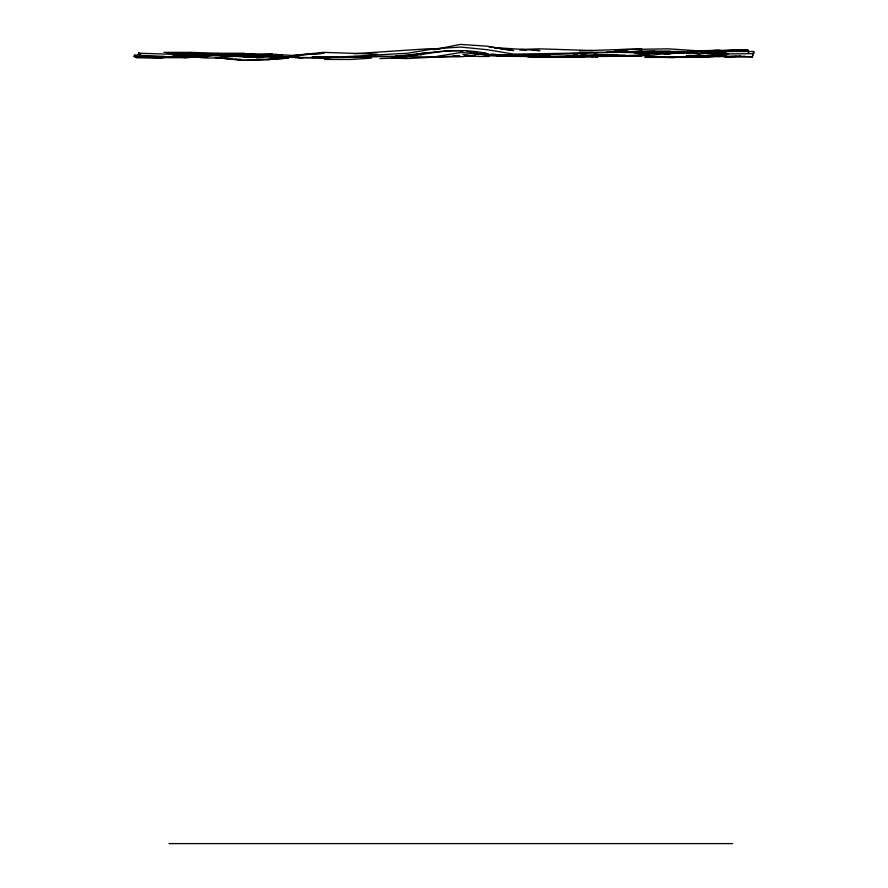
<?xml version="1.0" encoding="UTF-8"?>
<svg xmlns="http://www.w3.org/2000/svg" width="888" height="888" viewBox="0 0 888 888"><rect width="100%" height="100%" fill="white"/><g stroke="black" fill="none" stroke-linecap="round" stroke-linejoin="round"><path stroke-width="1.33" d="M238.828 55.145L244.078 55.367M478.743 53.824L478.654 54.623L470.651 53.08M597.779 55.245L597.691 55.955L595.015 55.811M194.072 57.165A804.783 804.739 -89.8 0 0 187.412 57.687L136.73 57.687C136.685 52.237 138.406 56.777 138.794 52.37L139.083 53.258A419.713 4.54 -90 0 0 139.971 53.258L140.26 54.146L140.559 53.258L247.23 56.799L327.239 57.798M254.734 56.233L247.974 56.366M654.223 56.222L654.045 56.91M235.709 55.933L224.864 55.533M170.929 57.265L172.96 56.71L173.482 55.533L174.015 56.532L212.865 55.533M605.86 55.511L601.775 55.511M695.015 53.18C698.756 55.378 735.619 48.596 724.985 56.355M196.514 56.432L196.337 56.965L204.34 56.821L172.339 56.599M747.43 50.605L747.718 49.717L720.756 50.605M245.488 56.566L261.494 56.643M606.127 54.679L606.482 55.311L630.48 55.733M422.91 53.236L416.161 54.59M717.782 56.599L725.873 56.244M222.3 54.967L226.251 54.767L220.191 54.745M607.015 55.955L534.565 56.421L550.482 56.188M597.424 57.309L597.602 56.666L592.263 56.377M246.553 56.432L240.781 56.399M638.75 55.944L593.917 55.556L540.581 57.076L513.908 55.078L487.246 54.656L460.572 52.503L433.91 56.932L380.575 56.577L353.901 57.531M697.169 51.082L694.594 51.082M721.089 50.339L701.087 51.038M262.992 55.9L262.726 56.643L257.398 56.366M649.683 54.912L566.921 57.165L527.927 56.632M202.952 55.544L207.892 55.467M661.693 57.176L645.865 57.154L662.048 56.832M677.955 56.777L709.69 56.688M713.02 53.213L719.014 53.191M740.448 56.033L693.517 57.054L701.509 56.965L700.987 57.298M685.78 56.888L693.606 56.976M598.823 55.644L596.026 57.287L594.627 56.366M718.858 53.102L711.188 53.114M191.886 56.477L201.21 56.31M752.447 55.644L753.635 52.126L753.923 53.669L727.261 53.913L673.925 52.47L647.252 55.766L620.579 55.789M593.961 56.333L592.474 57.209L590.975 56.521M420.845 54.978L424.087 53.158L426.928 52.736M174.192 56.477L200.388 55.367L182.884 56.355L195.371 55.622M220.502 54.712L216.839 54.812L219.281 54.745M198.901 55.367L222.988 54.479L254.989 55.789M243.989 56.888L249.406 56.788M714.296 52.059L717.371 50.483L699.844 51.06M253.313 56.865L263.891 56.699M495.005 54.534L494.827 55.378L481.496 53.524M676.978 57.32L668.897 57.332L677.155 57.265M414.585 54.712C393.795 57.942 372.05 54.967 351.004 57.531M692.729 52.781L693.85 52.481M234.221 56.377C221.023 57.409 206.582 59.618 193.751 56.31L191.453 56.832L189.921 56.099M541.702 54.401L524.975 56.355L516.916 56.155M433.61 49.717L460.284 44.4L486.946 46.165L513.619 50.594L500.133 48.829M527.738 55.012L519.746 55.811M252.181 56.477L246.165 56.333M417.404 54.623L420.068 54.146M698.201 57.221L692.84 56.799L689.776 55.411M270.363 59.452L243.689 60.34L216.728 57.687L243.401 60.34L270.063 59.452L283.838 57.243M294.328 55.467L323.987 53.258L297.025 55.034M534.654 56.732L527.006 56.621M651.659 53.713L658.319 52.636L669.519 52.803M207.548 57.243L204.484 57.254M270.063 59.452L286.069 57.332M634.998 53.402L655.366 51.56L689.299 52.203M415.795 54.568L419.447 54.157M686.568 52.892L694.028 52.503M513.897 55.655L511.444 55.811M186.857 56.455L182.262 55.789L195.815 55.5M270.651 57.687L274.658 57.287M291.986 55.556L323.698 52.37L377.322 54.146M699.999 55.023L673.326 57.676L646.664 56.788M664.013 53.768L674.103 53.225L667.776 53.757M516.605 55.378L519.314 55.134M607.503 52.17L670.329 51.215M483.183 53.48L485.126 53.336L489.022 55.711L499.678 56.233L565.412 56.865L640.248 56M514.685 56.177L504.606 55.589M664.346 53.68L679.02 53.18M647.019 55.056L649.661 54.867M665.545 53.724L673.481 53.158M684.848 51.537L640.703 51.36L605.938 52.425M256.299 59.063L268.298 59.463L288.3 58.131M354.079 53.702L427.417 48.829L440.748 48.829M327.239 57.687L407.237 53.258L433.91 48.829L460.572 47.053L487.246 49.717L513.908 54.135L567.243 53.258A803.962 803.918 -89.8 0 1 647.252 53.247L678.776 53.158M371.251 58.131L351.248 59.452L324.575 59.452M474.059 55.822L459.396 56.799L438.062 56.799M673.925 53.247L700.588 51.482L753.923 51.482L753.035 54.135A839.105 9.102 -90 0 1 752.158 56.799L751.859 56.788M268.298 59.463L288.522 58.131M287.457 57.176L281.196 57.665L276.201 56.21M630.147 51.959L642.057 51.215L633.877 51.659M359.884 57.254L318.825 57.753L326.995 57.776M365.179 56.954L371.795 56.588M704.917 51.06L711.799 50.705L702.486 51.038M634.143 51.715L636.696 51.582M231.002 55.966L236.33 55.7M502.719 56.144L497.979 56L493.24 54.423M230.725 56.033L236.208 55.766M407.004 56.011C425.718 54.89 444.056 49.284 463.003 50.993M702.053 56.865L708.624 56.344M702.23 57.176L716.805 56.366M612.742 51.959L619.125 51.693M202.198 56.41L173.049 56.621M640.947 55.5L627.65 55.9L647.996 55.023M611.654 51.937L626.795 51.493L668.353 53.735M517.693 55.522L576.312 53.657L617.471 54.701M205.084 55.2C235.331 54.901 265.623 55.644 295.826 57.465L295.426 57.443M257.464 54.623L272.427 54.146M519.691 49.495L539.693 48.829L593.029 50.594M614.685 49.717L668.309 48.829L694.982 50.605M614.973 49.717L641.647 48.829M379.975 58.564L406.649 57.676M438.117 56.621L444.866 56.399M452.947 56.133L459.695 55.911L406.349 58.564L391.686 58.075M687.423 50.827L735.431 50.605M721.056 50.605L747.718 49.717L748.906 52.37M724.597 56.799L736.729 56.399M524.819 55.3L534.887 54.989M583.016 56.61L631.013 55.655M669.419 57.276L685.247 57.298L678.576 57.265M395.615 55.988C426.418 53.913 457.387 46.442 488.234 53.802M489.177 56.444L478.821 56.488L463.003 54.556M735.431 50.538L696.758 51.06M726.484 54.401L713.242 53.99M711.643 55.289L726.317 54.912M209.846 56.077L188.201 56.477L205.938 56.133L197.846 56.31M719.491 50.372L688.278 50.971M719.68 50.461L687.512 50.916M725.185 56.821L745.409 56.388M205.494 55.422L207.97 55.378M164.569 56.566L137.318 56.643C136.685 58.097 134.377 56.61 134.665 55.411L134.077 56.099M707.991 51.082L719.846 50.882M164.28 56.588L137.607 57.065C138.617 54.779 139.494 56.999 140.559 55.267L167.222 56.677L247.23 53.691L300.566 57.764L329.459 57.753M627.539 51.948L654.767 51.193M465.146 55.689L474.481 55.533M464.646 55.822L475.202 55.667M720.046 51.815L709.001 51.948M192.507 56.377L185.836 56.388M559.007 57.165L567.01 57.076M702.308 55.5L694.139 56.022L710.045 56.011L685.869 56.799M196.548 55.988L207.037 55.889M339.371 56.899L312.521 56.954M635.697 55.889L640.981 55.833M701.631 53.191L708.136 53.258M339.272 57.076L311.533 57.531M641.147 55.833L638.483 55.844L641.325 56.044M201.421 57.287L183.805 57.265M339.227 56.699L313.409 56.688M312.698 57.121L316.517 56.921M707.237 55.256L724.641 55.167M244.955 56.421L263.625 56.654M339.094 56.666L317.227 56.899L338.561 56.932M724.508 55.556L686.48 55.533M661.338 57.287L665.334 57.276M645.476 57.365L672.149 57.276M243.123 56.466L253.768 56.444L247.142 56.388M644.888 57.376L698.523 57.343M163.98 52.37L190.942 52.37M166.633 53.258L219.969 54.146M217.616 53.258L244.577 53.258M245.166 54.146L272.128 54.146L299.089 55.911M207.737 55.655L201.62 55.633L207.037 55.655M464.824 55.755L468.187 55.644L464.935 55.489M614.574 55.644L604.007 55.644L618.126 55.789M725.485 56.788L752.447 56.788M168.975 843.6L732.522 843.6M720.501 53.114L725.341 53.125M687.123 55.766L724.331 56.088L723.609 56.832L723.32 56.299M197.402 55.733L205.572 55.711M609.446 54.89L625.418 55.256M263.27 56.477L244.611 56.388M173.404 55.678L180.064 55.711M311.577 57.287L314.03 57.121M554.389 57.098L567.621 57.176M180.519 55.556L177.811 55.544L181.063 55.667M263.447 56.543L255.544 56.377M680.574 53.102L672.738 53.102L676.512 53.302M163.392 57.62L136.43 57.365L163.103 57.642M638.583 55.511L641.225 55.556M189.222 56.543L173.138 56.521M716.694 54.235L724.908 54.39L718.448 53.524M254.024 56.51L262.027 56.688M176.856 55.789L180.797 55.866M173.837 56.199L180.508 56.344M543.012 57.043L501.465 55.134M474.925 55.911L466.833 55.511M684.903 52.869L674.325 51.948L650.593 51.981L650.682 52.747L658.674 52.98L658.763 54.013M704.65 53.147L709.856 53.402L707.125 53.213M242.324 55.766L239.383 55.556L241.958 55.633M627.428 50.161L614.085 49.717L587.423 50.605A803.918 803.873 89.8 0 1 579.431 50.96M739.726 56.399L752.158 56.788M519.769 49.928L526.506 50.15M533.244 50.372L539.993 50.594L489.321 47.23M190.654 52.37L217.904 53.258M136.741 56.888L134.077 56.799L134.365 55.922A837.773 9.069 -90 0 1 135.254 55.977A837.773 9.069 -90 0 0 135.842 55.034L136.73 57.687M148.74 57.287L160.739 57.687M263.303 56.033L302.997 57.731L294.994 57.409M666.677 53.391L670.673 53.535M222.566 54.845L226.129 55.001M519.014 56.377L490.886 54.068M719.125 53.424L727.128 53.702L717.837 53.347M235.797 56.077L225.219 55.467M215.251 57.687L231.557 58.752M235.253 59.019L240.593 59.374M230.281 55.644L235.62 56.077M480.341 53.091L487.013 53.724M235.42 56.088L231.957 55.589M467.01 51.493L471.006 51.981M473.67 52.303L477.677 52.803M494.738 48.119L497.435 48.474M634.687 51.626L644.2 52.88M477.367 53.757L489.022 55.711M472.194 52.858L476.079 53.546M230.225 55.2L227.95 54.357M601.62 55.023L594.305 54.013L594.716 54.834M239.083 56.432L246.109 56.588M721.178 50.383L721.7 51.959M747.43 50.228L748.318 52.314M582.928 56.71L558.918 57.11M574.481 55.977L566.477 56.21M650.682 52.747L650.771 53.602M279.42 55.322A804.783 804.739 -89.8 0 1 282.084 55.411M220.302 55.489L228.038 55.955L220.302 55.489M574.125 54.446L573.581 55.023L577.1 54.301L574.125 54.446M585.969 55.278L581.851 55.689L585.969 55.278M326.107 57.187L313.841 57.376L326.107 57.187M254.59 55.7L256.676 55.789L254.59 55.7M183.583 57.465L186.191 57.52L183.583 57.465M272.15 55.977L275.202 56.111L272.15 55.977M714.252 53.358L728.371 53.602L714.252 53.358M205.75 56.199L202.031 56.266L205.75 56.199M709.079 53.236L706.659 53.125L709.079 53.236M616.161 55.667L612.376 55.667L617.093 55.9L616.161 55.667M585.458 53.813L580.796 53.646L585.458 53.813M244.755 55.023L241.292 54.912L245.266 55.278L244.755 55.023M249.55 55.267L245.388 55.012L249.55 55.267"/></g></svg>
